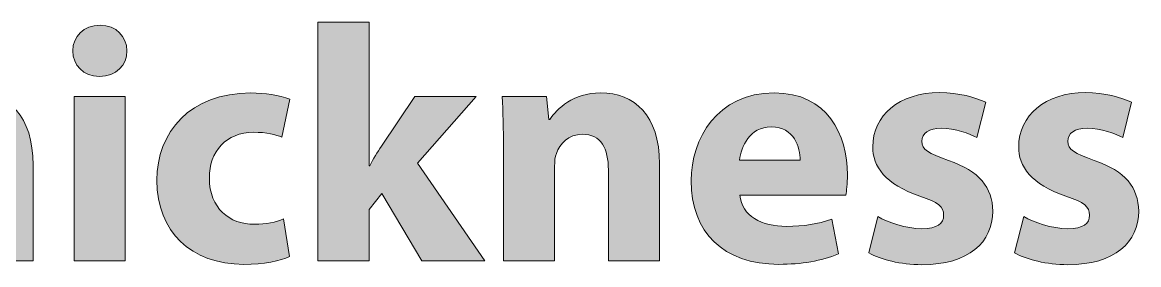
# Model space of a CAD drawing. Header units: inches. Extents: x 110 to 587, y -364 to 80.
# Drawn here: x 545.92 to 569.16, y -26.42 to -21.37 of the extents above; entities that cross this region are included whole.
import ezdxf

# ---------------------------------------------------------------- set-up
doc = ezdxf.new("R2010")
doc.units = ezdxf.units.IN
doc.header["$MEASUREMENT"] = 0
doc.layers.add('description', color=7, linetype='Continuous')

# ---------------------------------------------------------------- blocks, each defined once
blk = doc.blocks.new('block 25')
at = {"layer": 'description'}
h = blk.add_hatch(color=252, dxfattribs=at)
h.dxf.hatch_style = 2
edge = h.paths.add_edge_path()
edge.add_spline(control_points=[(542.901, -21.373), (542.901, -21.373), (543.965, -21.373), (543.965, -21.373), (543.965, -21.373), (543.965, -23.333), (543.965, -23.333), (543.965, -23.333), (543.979, -23.333), (543.979, -23.333), (544.091, -23.179), (544.231, -23.06), (544.399, -22.976), (544.56, -22.892), (544.756, -22.843), (544.952, -22.843), (545.63, -22.843), (546.148, -23.312), (546.148, -24.348), (546.148, -24.348), (546.148, -26.342), (546.148, -26.342), (546.148, -26.342), (545.085, -26.342), (545.085, -26.342), (545.085, -26.342), (545.085, -24.46), (545.085, -24.46), (545.085, -24.012), (544.93, -23.704), (544.532, -23.704), (544.252, -23.704), (544.077, -23.886), (544, -24.082), (543.972, -24.145), (543.965, -24.236), (543.965, -24.313), (543.965, -24.313), (543.965, -26.342), (543.965, -26.342), (543.965, -26.342), (542.901, -26.342), (542.901, -26.342), (542.901, -26.342), (542.901, -21.373), (542.901, -21.373)], knot_values=[0, 0, 0, 0, 1, 1, 1, 2, 2, 2, 3, 3, 3, 4, 4, 4, 5, 5, 5, 6, 6, 6, 7, 7, 7, 8, 8, 8, 9, 9, 9, 10, 10, 10, 11, 11, 11, 12, 12, 12, 13, 13, 13, 14, 14, 14, 15, 15, 15, 15], degree=3, periodic=1)
h = blk.add_hatch(color=252, dxfattribs=at)
h.dxf.hatch_style = 2
edge = h.paths.add_edge_path()
edge.add_spline(control_points=[(553.141, -24.361), (553.141, -24.361), (553.156, -24.361), (553.156, -24.361), (553.232, -24.215), (553.316, -24.075), (553.401, -23.949), (553.401, -23.949), (554.093, -22.92), (554.093, -22.92), (554.093, -22.92), (555.374, -22.92), (555.374, -22.92), (555.374, -22.92), (554.149, -24.306), (554.149, -24.306), (554.149, -24.306), (555.549, -26.342), (555.549, -26.342), (555.549, -26.342), (554.24, -26.342), (554.24, -26.342), (554.24, -26.342), (553.407, -24.935), (553.407, -24.935), (553.407, -24.935), (553.141, -25.271), (553.141, -25.271), (553.141, -25.271), (553.141, -26.342), (553.141, -26.342), (553.141, -26.342), (552.078, -26.342), (552.078, -26.342), (552.078, -26.342), (552.078, -21.373), (552.078, -21.373), (552.078, -21.373), (553.141, -21.373), (553.141, -21.373), (553.141, -21.373), (553.141, -24.361), (553.141, -24.361)], knot_values=[0, 0, 0, 0, 1, 1, 1, 2, 2, 2, 3, 3, 3, 4, 4, 4, 5, 5, 5, 6, 6, 6, 7, 7, 7, 8, 8, 8, 9, 9, 9, 10, 10, 10, 11, 11, 11, 12, 12, 12, 13, 13, 13, 14, 14, 14, 14], degree=3, periodic=1)
h = blk.add_hatch(color=252, dxfattribs=at)
h.dxf.hatch_style = 2
edge = h.paths.add_edge_path()
edge.add_spline(control_points=[(548.102, -21.968), (548.102, -22.262), (547.885, -22.5), (547.528, -22.5), (547.192, -22.5), (546.975, -22.262), (546.975, -21.968), (546.975, -21.667), (547.199, -21.436), (547.542, -21.436), (547.885, -21.436), (548.095, -21.667), (548.102, -21.968)], knot_values=[0, 0, 0, 0, 1, 1, 1, 2, 2, 2, 3, 3, 3, 4, 4, 4, 4], degree=3, periodic=1)
h.paths.add_polyline_path([(547.003, -26.342), (547.003, -22.92), (548.067, -22.92), (548.067, -26.342)])
h = blk.add_hatch(color=252, dxfattribs=at)
h.dxf.hatch_style = 2
edge = h.paths.add_edge_path()
edge.add_spline(control_points=[(551.489, -26.251), (551.3, -26.342), (550.943, -26.412), (550.538, -26.412), (549.432, -26.412), (548.725, -25.733), (548.725, -24.662), (548.725, -23.662), (549.411, -22.843), (550.684, -22.843), (550.964, -22.843), (551.272, -22.892), (551.496, -22.976), (551.496, -22.976), (551.328, -23.767), (551.328, -23.767), (551.203, -23.711), (551.013, -23.662), (550.733, -23.662), (550.174, -23.662), (549.81, -24.061), (549.817, -24.62), (549.817, -25.243), (550.237, -25.579), (550.755, -25.579), (551.006, -25.579), (551.203, -25.537), (551.363, -25.467), (551.363, -25.467), (551.489, -26.251), (551.489, -26.251)], knot_values=[0, 0, 0, 0, 1, 1, 1, 2, 2, 2, 3, 3, 3, 4, 4, 4, 5, 5, 5, 6, 6, 6, 7, 7, 7, 8, 8, 8, 9, 9, 9, 10, 10, 10, 10], degree=3, periodic=1)
h = blk.add_hatch(color=252, dxfattribs=at)
h.dxf.hatch_style = 2
edge = h.paths.add_edge_path()
edge.add_spline(control_points=[(555.942, -24.012), (555.942, -23.585), (555.928, -23.228), (555.914, -22.92), (555.914, -22.92), (556.837, -22.92), (556.837, -22.92), (556.837, -22.92), (556.887, -23.396), (556.887, -23.396), (556.887, -23.396), (556.908, -23.396), (556.908, -23.396), (557.048, -23.172), (557.39, -22.843), (557.964, -22.843), (558.664, -22.843), (559.189, -23.312), (559.189, -24.319), (559.189, -24.319), (559.189, -26.342), (559.189, -26.342), (559.189, -26.342), (558.125, -26.342), (558.125, -26.342), (558.125, -26.342), (558.125, -24.446), (558.125, -24.446), (558.125, -24.005), (557.971, -23.704), (557.586, -23.704), (557.292, -23.704), (557.117, -23.907), (557.041, -24.103), (557.012, -24.173), (557.005, -24.271), (557.005, -24.369), (557.005, -24.369), (557.005, -26.342), (557.005, -26.342), (557.005, -26.342), (555.942, -26.342), (555.942, -26.342), (555.942, -26.342), (555.942, -24.012), (555.942, -24.012)], knot_values=[0, 0, 0, 0, 1, 1, 1, 2, 2, 2, 3, 3, 3, 4, 4, 4, 5, 5, 5, 6, 6, 6, 7, 7, 7, 8, 8, 8, 9, 9, 9, 10, 10, 10, 11, 11, 11, 12, 12, 12, 13, 13, 13, 14, 14, 14, 15, 15, 15, 15], degree=3, periodic=1)
h = blk.add_hatch(color=252, dxfattribs=at)
h.dxf.hatch_style = 2
edge = h.paths.add_edge_path()
edge.add_spline(control_points=[(560.863, -24.97), (560.891, -25.411), (561.331, -25.621), (561.828, -25.621), (562.192, -25.621), (562.486, -25.572), (562.773, -25.474), (562.773, -25.474), (562.913, -26.195), (562.913, -26.195), (562.563, -26.342), (562.136, -26.412), (561.674, -26.412), (560.513, -26.412), (559.848, -25.74), (559.848, -24.669), (559.848, -23.802), (560.386, -22.843), (561.576, -22.843), (562.682, -22.843), (563.102, -23.704), (563.102, -24.55), (563.102, -24.732), (563.081, -24.893), (563.067, -24.97), (563.067, -24.97), (560.863, -24.97), (560.863, -24.97)], knot_values=[0, 0, 0, 0, 1, 1, 1, 2, 2, 2, 3, 3, 3, 4, 4, 4, 5, 5, 5, 6, 6, 6, 7, 7, 7, 8, 8, 8, 9, 9, 9, 9], degree=3, periodic=1)
edge = h.paths.add_edge_path()
edge.add_spline(control_points=[(562.115, -24.242), (562.115, -23.984), (562.003, -23.55), (561.513, -23.55), (561.065, -23.55), (560.883, -23.963), (560.856, -24.242), (560.856, -24.242), (562.115, -24.242), (562.115, -24.242)], knot_values=[0, 0, 0, 0, 1, 1, 1, 2, 2, 2, 3, 3, 3, 3], degree=3, periodic=1)
h = blk.add_hatch(color=252, dxfattribs=at)
h.dxf.hatch_style = 2
edge = h.paths.add_edge_path()
edge.add_spline(control_points=[(563.733, -25.418), (563.929, -25.537), (564.335, -25.67), (564.649, -25.67), (564.971, -25.67), (565.104, -25.565), (565.104, -25.39), (565.104, -25.208), (564.999, -25.124), (564.607, -24.991), (563.894, -24.753), (563.621, -24.369), (563.628, -23.963), (563.628, -23.319), (564.174, -22.836), (565.02, -22.836), (565.419, -22.836), (565.769, -22.934), (565.979, -23.039), (565.979, -23.039), (565.797, -23.774), (565.797, -23.774), (565.643, -23.69), (565.342, -23.578), (565.055, -23.578), (564.797, -23.578), (564.649, -23.683), (564.649, -23.851), (564.649, -24.019), (564.782, -24.103), (565.202, -24.25), (565.853, -24.473), (566.119, -24.809), (566.126, -25.306), (566.126, -25.95), (565.629, -26.419), (564.649, -26.419), (564.202, -26.419), (563.803, -26.314), (563.544, -26.174), (563.544, -26.174), (563.733, -25.418), (563.733, -25.418)], knot_values=[0, 0, 0, 0, 1, 1, 1, 2, 2, 2, 3, 3, 3, 4, 4, 4, 5, 5, 5, 6, 6, 6, 7, 7, 7, 8, 8, 8, 9, 9, 9, 10, 10, 10, 11, 11, 11, 12, 12, 12, 13, 13, 13, 14, 14, 14, 14], degree=3, periodic=1)
h = blk.add_hatch(color=252, dxfattribs=at)
h.dxf.hatch_style = 2
edge = h.paths.add_edge_path()
edge.add_spline(control_points=[(566.771, -25.418), (566.967, -25.537), (567.372, -25.67), (567.687, -25.67), (568.009, -25.67), (568.142, -25.565), (568.142, -25.39), (568.142, -25.208), (568.037, -25.124), (567.645, -24.991), (566.931, -24.753), (566.659, -24.369), (566.666, -23.963), (566.666, -23.319), (567.212, -22.836), (568.058, -22.836), (568.457, -22.836), (568.807, -22.934), (569.017, -23.039), (569.017, -23.039), (568.835, -23.774), (568.835, -23.774), (568.681, -23.69), (568.38, -23.578), (568.093, -23.578), (567.834, -23.578), (567.687, -23.683), (567.687, -23.851), (567.687, -24.019), (567.82, -24.103), (568.24, -24.25), (568.891, -24.473), (569.157, -24.809), (569.164, -25.306), (569.164, -25.95), (568.667, -26.419), (567.687, -26.419), (567.239, -26.419), (566.841, -26.314), (566.582, -26.174), (566.582, -26.174), (566.771, -25.418), (566.771, -25.418)], knot_values=[0, 0, 0, 0, 1, 1, 1, 2, 2, 2, 3, 3, 3, 4, 4, 4, 5, 5, 5, 6, 6, 6, 7, 7, 7, 8, 8, 8, 9, 9, 9, 10, 10, 10, 11, 11, 11, 12, 12, 12, 13, 13, 13, 14, 14, 14, 14], degree=3, periodic=1)
at = {"layer": 'description', "lineweight": 0}
blk.add_lwpolyline([(547.003, -26.342), (547.003, -22.92), (548.067, -22.92), (548.067, -26.342), (547.003, -26.342)], dxfattribs=at)
for points, knots in [([(542.901, -21.373), (542.901, -21.373), (543.965, -21.373), (543.965, -21.373), (543.965, -21.373), (543.965, -23.333), (543.965, -23.333), (543.965, -23.333), (543.979, -23.333), (543.979, -23.333), (544.091, -23.179), (544.231, -23.06), (544.399, -22.976), (544.56, -22.892), (544.756, -22.843), (544.952, -22.843), (545.63, -22.843), (546.148, -23.312), (546.148, -24.348), (546.148, -24.348), (546.148, -26.342), (546.148, -26.342), (546.148, -26.342), (545.085, -26.342), (545.085, -26.342), (545.085, -26.342), (545.085, -24.46), (545.085, -24.46), (545.085, -24.012), (544.93, -23.704), (544.532, -23.704), (544.252, -23.704), (544.077, -23.886), (544, -24.082), (543.972, -24.145), (543.965, -24.236), (543.965, -24.313), (543.965, -24.313), (543.965, -26.342), (543.965, -26.342), (543.965, -26.342), (542.901, -26.342), (542.901, -26.342), (542.901, -26.342), (542.901, -21.373), (542.901, -21.373)], [0, 0, 0, 0, 1, 1, 1, 2, 2, 2, 3, 3, 3, 4, 4, 4, 5, 5, 5, 6, 6, 6, 7, 7, 7, 8, 8, 8, 9, 9, 9, 10, 10, 10, 11, 11, 11, 12, 12, 12, 13, 13, 13, 14, 14, 14, 15, 15, 15, 15]), ([(553.141, -24.361), (553.141, -24.361), (553.156, -24.361), (553.156, -24.361), (553.232, -24.215), (553.316, -24.075), (553.401, -23.949), (553.401, -23.949), (554.093, -22.92), (554.093, -22.92), (554.093, -22.92), (555.374, -22.92), (555.374, -22.92), (555.374, -22.92), (554.149, -24.306), (554.149, -24.306), (554.149, -24.306), (555.549, -26.342), (555.549, -26.342), (555.549, -26.342), (554.24, -26.342), (554.24, -26.342), (554.24, -26.342), (553.407, -24.935), (553.407, -24.935), (553.407, -24.935), (553.141, -25.271), (553.141, -25.271), (553.141, -25.271), (553.141, -26.342), (553.141, -26.342), (553.141, -26.342), (552.078, -26.342), (552.078, -26.342), (552.078, -26.342), (552.078, -21.373), (552.078, -21.373), (552.078, -21.373), (553.141, -21.373), (553.141, -21.373), (553.141, -21.373), (553.141, -24.361), (553.141, -24.361)], [0, 0, 0, 0, 1, 1, 1, 2, 2, 2, 3, 3, 3, 4, 4, 4, 5, 5, 5, 6, 6, 6, 7, 7, 7, 8, 8, 8, 9, 9, 9, 10, 10, 10, 11, 11, 11, 12, 12, 12, 13, 13, 13, 14, 14, 14, 14]), ([(548.102, -21.968), (548.102, -22.262), (547.885, -22.5), (547.528, -22.5), (547.192, -22.5), (546.975, -22.262), (546.975, -21.968), (546.975, -21.667), (547.199, -21.436), (547.542, -21.436), (547.885, -21.436), (548.095, -21.667), (548.102, -21.968)], [0, 0, 0, 0, 1, 1, 1, 2, 2, 2, 3, 3, 3, 4, 4, 4, 4]), ([(551.489, -26.251), (551.3, -26.342), (550.943, -26.412), (550.538, -26.412), (549.432, -26.412), (548.725, -25.733), (548.725, -24.662), (548.725, -23.662), (549.411, -22.843), (550.684, -22.843), (550.964, -22.843), (551.272, -22.892), (551.496, -22.976), (551.496, -22.976), (551.328, -23.767), (551.328, -23.767), (551.203, -23.711), (551.013, -23.662), (550.733, -23.662), (550.174, -23.662), (549.81, -24.061), (549.817, -24.62), (549.817, -25.243), (550.237, -25.579), (550.755, -25.579), (551.006, -25.579), (551.203, -25.537), (551.363, -25.467), (551.363, -25.467), (551.489, -26.251), (551.489, -26.251)], [0, 0, 0, 0, 1, 1, 1, 2, 2, 2, 3, 3, 3, 4, 4, 4, 5, 5, 5, 6, 6, 6, 7, 7, 7, 8, 8, 8, 9, 9, 9, 10, 10, 10, 10]), ([(555.942, -24.012), (555.942, -23.585), (555.928, -23.228), (555.914, -22.92), (555.914, -22.92), (556.837, -22.92), (556.837, -22.92), (556.837, -22.92), (556.887, -23.396), (556.887, -23.396), (556.887, -23.396), (556.908, -23.396), (556.908, -23.396), (557.048, -23.172), (557.39, -22.843), (557.964, -22.843), (558.664, -22.843), (559.189, -23.312), (559.189, -24.319), (559.189, -24.319), (559.189, -26.342), (559.189, -26.342), (559.189, -26.342), (558.125, -26.342), (558.125, -26.342), (558.125, -26.342), (558.125, -24.446), (558.125, -24.446), (558.125, -24.005), (557.971, -23.704), (557.586, -23.704), (557.292, -23.704), (557.117, -23.907), (557.041, -24.103), (557.012, -24.173), (557.005, -24.271), (557.005, -24.369), (557.005, -24.369), (557.005, -26.342), (557.005, -26.342), (557.005, -26.342), (555.942, -26.342), (555.942, -26.342), (555.942, -26.342), (555.942, -24.012), (555.942, -24.012)], [0, 0, 0, 0, 1, 1, 1, 2, 2, 2, 3, 3, 3, 4, 4, 4, 5, 5, 5, 6, 6, 6, 7, 7, 7, 8, 8, 8, 9, 9, 9, 10, 10, 10, 11, 11, 11, 12, 12, 12, 13, 13, 13, 14, 14, 14, 15, 15, 15, 15]), ([(560.863, -24.97), (560.891, -25.411), (561.331, -25.621), (561.828, -25.621), (562.192, -25.621), (562.486, -25.572), (562.773, -25.474), (562.773, -25.474), (562.913, -26.195), (562.913, -26.195), (562.563, -26.342), (562.136, -26.412), (561.674, -26.412), (560.513, -26.412), (559.848, -25.74), (559.848, -24.669), (559.848, -23.802), (560.386, -22.843), (561.576, -22.843), (562.682, -22.843), (563.102, -23.704), (563.102, -24.55), (563.102, -24.732), (563.081, -24.893), (563.067, -24.97), (563.067, -24.97), (560.863, -24.97), (560.863, -24.97)], [0, 0, 0, 0, 1, 1, 1, 2, 2, 2, 3, 3, 3, 4, 4, 4, 5, 5, 5, 6, 6, 6, 7, 7, 7, 8, 8, 8, 9, 9, 9, 9]), ([(563.733, -25.418), (563.929, -25.537), (564.335, -25.67), (564.649, -25.67), (564.971, -25.67), (565.104, -25.565), (565.104, -25.39), (565.104, -25.208), (564.999, -25.124), (564.607, -24.991), (563.894, -24.753), (563.621, -24.369), (563.628, -23.963), (563.628, -23.319), (564.174, -22.836), (565.02, -22.836), (565.419, -22.836), (565.769, -22.934), (565.979, -23.039), (565.979, -23.039), (565.797, -23.774), (565.797, -23.774), (565.643, -23.69), (565.342, -23.578), (565.055, -23.578), (564.797, -23.578), (564.649, -23.683), (564.649, -23.851), (564.649, -24.019), (564.782, -24.103), (565.202, -24.25), (565.853, -24.473), (566.119, -24.809), (566.126, -25.306), (566.126, -25.95), (565.629, -26.419), (564.649, -26.419), (564.202, -26.419), (563.803, -26.314), (563.544, -26.174), (563.544, -26.174), (563.733, -25.418), (563.733, -25.418)], [0, 0, 0, 0, 1, 1, 1, 2, 2, 2, 3, 3, 3, 4, 4, 4, 5, 5, 5, 6, 6, 6, 7, 7, 7, 8, 8, 8, 9, 9, 9, 10, 10, 10, 11, 11, 11, 12, 12, 12, 13, 13, 13, 14, 14, 14, 14]), ([(566.771, -25.418), (566.967, -25.537), (567.372, -25.67), (567.687, -25.67), (568.009, -25.67), (568.142, -25.565), (568.142, -25.39), (568.142, -25.208), (568.037, -25.124), (567.645, -24.991), (566.931, -24.753), (566.659, -24.369), (566.666, -23.963), (566.666, -23.319), (567.212, -22.836), (568.058, -22.836), (568.457, -22.836), (568.807, -22.934), (569.017, -23.039), (569.017, -23.039), (568.835, -23.774), (568.835, -23.774), (568.681, -23.69), (568.38, -23.578), (568.093, -23.578), (567.834, -23.578), (567.687, -23.683), (567.687, -23.851), (567.687, -24.019), (567.82, -24.103), (568.24, -24.25), (568.891, -24.473), (569.157, -24.809), (569.164, -25.306), (569.164, -25.95), (568.667, -26.419), (567.687, -26.419), (567.239, -26.419), (566.841, -26.314), (566.582, -26.174), (566.582, -26.174), (566.771, -25.418), (566.771, -25.418)], [0, 0, 0, 0, 1, 1, 1, 2, 2, 2, 3, 3, 3, 4, 4, 4, 5, 5, 5, 6, 6, 6, 7, 7, 7, 8, 8, 8, 9, 9, 9, 10, 10, 10, 11, 11, 11, 12, 12, 12, 13, 13, 13, 14, 14, 14, 14]), ([(562.115, -24.242), (562.115, -23.984), (562.003, -23.55), (561.513, -23.55), (561.065, -23.55), (560.883, -23.963), (560.856, -24.242), (560.856, -24.242), (562.115, -24.242), (562.115, -24.242)], [0, 0, 0, 0, 1, 1, 1, 2, 2, 2, 3, 3, 3, 3])]:
    blk.add_open_spline(points, degree=3, knots=knots, dxfattribs=at)
blk = doc.blocks.new('block 24')
at = {"layer": 'description'}
blk.add_blockref('block 25', (0, 0), dxfattribs=at)

msp = doc.modelspace()

# ---------------------------------------------------------------- block references
at = {"layer": 'description'}
msp.add_blockref('block 24', (0, 0), dxfattribs=at)

doc.saveas('drawing.dxf')
